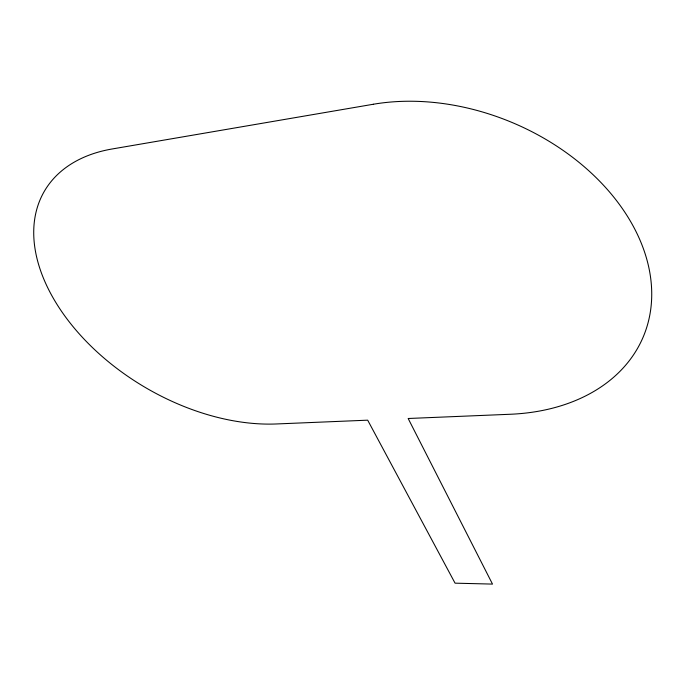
<?xml version="1.0" encoding="UTF-8"?>
<svg xmlns="http://www.w3.org/2000/svg" width="686" height="686" viewBox="0 0 686 686"><rect width="100%" height="100%" fill="white"/><g stroke="black" fill="none" stroke-linecap="round" stroke-linejoin="round"><path stroke-width="1.03" d="M373.364 104.246L112.212 148.965A185.434 117.752 30.7 0 0 54.906 300.965A185.434 117.752 30.7 0 0 276.338 423.965L367.687 420.175L455.067 583.169L492.505 584.095L408.161 418.494L510.35 414.258A203.871 146.77 22.7 0 0 639.335 238.599A203.871 146.77 22.7 0 0 373.364 104.246"/></g></svg>
